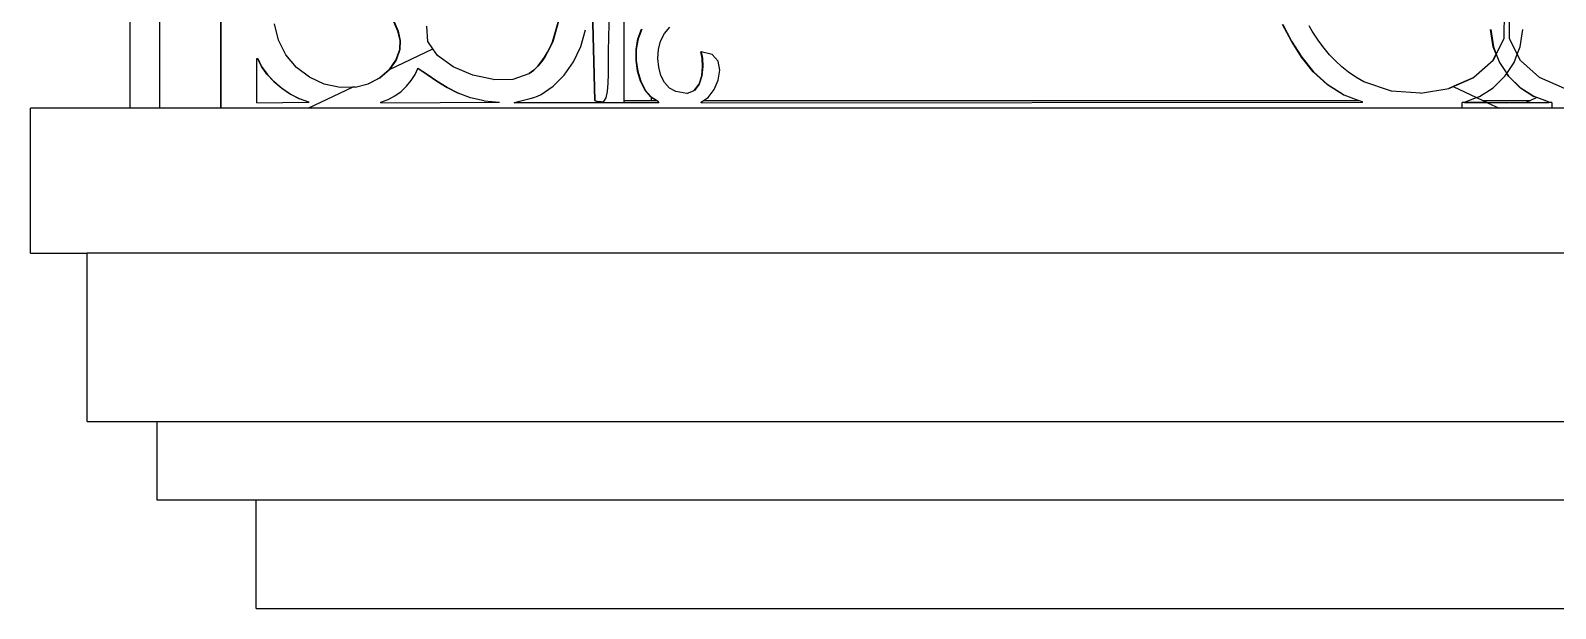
# Model space of a CAD drawing. Header units: inches. Extents: x -343 to 13887, y -13069 to -746.
# Drawn here: x 3357.5 to 3399.55, y -9132.96 to -9117.02 of the extents above; entities that cross this region are included whole.
import ezdxf

# ---------------------------------------------------------------- set-up
doc = ezdxf.new("R2010")
doc.units = ezdxf.units.IN
doc.header["$LTSCALE"] = 17
doc.header["$MEASUREMENT"] = 0
doc.layers.add('OUTLINE', color=1, linetype='Continuous', lineweight=25)

# ---------------------------------------------------------------- blocks, each defined once
blk = doc.blocks.new('fddd')
for p, q in [((-538.731, -3294.125), (-538.731, -3265.13)), ((-537.906, -3294.125), (-537.906, -3265.13)), ((-536.231, -3294.125), (-536.231, -3265.045)), ((-536.226, -3278.755), (-536.226, -3294.125)), ((-525.915, -3293.913), (-526.089, -3287.484)), ((-525.106, -3293.913), (-525.106, -3288.98)), ((-525.539, -3292.544), (-525.477, -3290.135)), ((-526.006, -3290.388), (-525.911, -3293.913)), ((-500.841, -3291.445), (-500.844, -3292.196)), ((-500.691, -3292.196), (-500.695, -3291.445)), ((-534.64, -3292.247), (-534.752, -3291.795)), ((-531.344, -3291.994), (-531.456, -3291.739)), ((-531.451, -3291.739), (-531.339, -3291.994)), ((-530.519, -3292.287), (-530.548, -3291.859)), ((-527.081, -3292.295), (-526.882, -3291.591)), ((-526.877, -3291.591), (-527.076, -3292.295)), ((-523.994, -3292.066), (-523.842, -3291.887)), ((-506.707, -3292.273), (-506.951, -3291.81)), ((-506.946, -3291.81), (-506.703, -3292.273)), ((-506.131, -3291.997), (-506.214, -3291.85)), ((-534.433, -3292.651), (-534.64, -3292.247)), ((-531.339, -3291.994), (-531.344, -3291.994)), ((-531.287, -3292.257), (-531.344, -3291.994)), ((-531.339, -3291.994), (-531.282, -3292.257)), ((-531.296, -3292.502), (-531.287, -3292.257)), ((-531.282, -3292.257), (-531.292, -3292.502)), ((-531.282, -3292.257), (-531.287, -3292.257)), ((-530.383, -3292.483), (-530.519, -3292.287)), ((-527.148, -3292.439), (-527.081, -3292.295)), ((-527.076, -3292.295), (-527.144, -3292.439)), ((-527.076, -3292.295), (-527.081, -3292.295)), ((-526.302, -3292.424), (-526.176, -3291.958)), ((-524.775, -3292.502), (-524.725, -3292.212)), ((-524.72, -3292.212), (-524.771, -3292.502)), ((-524.725, -3292.212), (-524.626, -3291.943)), ((-524.72, -3292.212), (-524.725, -3292.212)), ((-524.621, -3291.943), (-524.72, -3292.212)), ((-524.16, -3292.506), (-524.1, -3292.274)), ((-524.1, -3292.274), (-523.994, -3292.066)), ((-506.703, -3292.273), (-506.707, -3292.273)), ((-506.428, -3292.715), (-506.707, -3292.273)), ((-506.703, -3292.273), (-506.423, -3292.715)), ((-506.042, -3292.139), (-506.131, -3291.997)), ((-505.949, -3292.274), (-506.042, -3292.139)), ((-505.805, -3292.465), (-505.949, -3292.274)), ((-501.142, -3292.43), (-501.213, -3291.954)), ((-501.208, -3291.954), (-501.137, -3292.43)), ((-500.844, -3292.196), (-501.057, -3292.634)), ((-500.478, -3292.634), (-500.691, -3292.196)), ((-500.398, -3292.43), (-500.327, -3291.954)), ((-534.145, -3292.996), (-534.433, -3292.651)), ((-531.577, -3293.054), (-530.383, -3292.483)), ((-531.401, -3292.797), (-531.296, -3292.502)), ((-531.292, -3292.502), (-531.396, -3292.797)), ((-531.292, -3292.502), (-531.296, -3292.502)), ((-530.254, -3292.669), (-530.383, -3292.483)), ((-529.818, -3292.985), (-530.254, -3292.669)), ((-527.39, -3292.844), (-527.301, -3292.715)), ((-527.296, -3292.715), (-527.385, -3292.844)), ((-527.301, -3292.715), (-527.221, -3292.579)), ((-527.296, -3292.715), (-527.301, -3292.715)), ((-527.216, -3292.579), (-527.296, -3292.715)), ((-527.221, -3292.579), (-527.148, -3292.439)), ((-527.216, -3292.579), (-527.221, -3292.579)), ((-527.144, -3292.439), (-527.216, -3292.579)), ((-527.144, -3292.439), (-527.148, -3292.439)), ((-526.502, -3292.845), (-526.302, -3292.424)), ((-525.537, -3292.706), (-525.539, -3292.544)), ((-525.535, -3292.927), (-525.537, -3292.706)), ((-524.778, -3292.805), (-524.775, -3292.502)), ((-524.771, -3292.502), (-524.775, -3292.502)), ((-524.771, -3292.502), (-524.773, -3292.805)), ((-524.177, -3292.751), (-524.16, -3292.506)), ((-522.985, -3292.565), (-522.989, -3292.565)), ((-522.989, -3292.565), (-522.984, -3292.566)), ((-522.955, -3292.742), (-522.989, -3292.565)), ((-522.683, -3292.644), (-522.985, -3292.565)), ((-522.985, -3292.565), (-522.984, -3292.566)), ((-522.984, -3292.566), (-522.95, -3292.742)), ((-522.518, -3292.826), (-522.683, -3292.644)), ((-506.423, -3292.715), (-506.428, -3292.715)), ((-506.102, -3293.119), (-506.428, -3292.715)), ((-506.423, -3292.715), (-506.097, -3293.119)), ((-505.654, -3292.647), (-505.805, -3292.465)), ((-505.493, -3292.819), (-505.654, -3292.647)), ((-501.149, -3292.811), (-501.062, -3292.634)), ((-501.06, -3292.639), (-501.144, -3292.811)), ((-501.142, -3292.43), (-501.137, -3292.43)), ((-501.062, -3292.634), (-501.142, -3292.43)), ((-501.137, -3292.43), (-501.06, -3292.628)), ((-501.062, -3292.634), (-501.06, -3292.628)), ((-501.06, -3292.639), (-501.062, -3292.634)), ((-501.06, -3292.628), (-501.057, -3292.634)), ((-501.057, -3292.634), (-501.06, -3292.639)), ((-501.057, -3292.634), (-500.968, -3292.863)), ((-500.567, -3292.863), (-500.478, -3292.634)), ((-500.478, -3292.634), (-500.398, -3292.43)), ((-500.391, -3292.811), (-500.478, -3292.634)), ((-535.234, -3293.975), (-535.234, -3292.751)), ((-535.234, -3292.751), (-535.214, -3292.751)), ((-535.107, -3292.97), (-535.214, -3292.751)), ((-535.214, -3292.751), (-535.21, -3292.751)), ((-535.21, -3292.751), (-535.103, -3292.97)), ((-535.103, -3292.97), (-535.107, -3292.97)), ((-534.957, -3293.185), (-535.107, -3292.97)), ((-535.103, -3292.97), (-534.952, -3293.185)), ((-533.787, -3293.269), (-534.145, -3292.996)), ((-531.845, -3293.284), (-531.587, -3293.063)), ((-531.583, -3293.063), (-531.84, -3293.284)), ((-531.587, -3293.063), (-531.401, -3292.797)), ((-531.583, -3293.063), (-531.587, -3293.063)), ((-531.577, -3293.054), (-531.583, -3293.063)), ((-531.396, -3292.797), (-531.577, -3293.054)), ((-531.396, -3292.797), (-531.401, -3292.797)), ((-530.871, -3293.194), (-530.797, -3293.023)), ((-530.797, -3293.023), (-530.796, -3293.021)), ((-530.542, -3293.195), (-530.797, -3293.023)), ((-530.796, -3293.021), (-530.537, -3293.195)), ((-529.28, -3293.213), (-529.818, -3292.985)), ((-527.726, -3293.166), (-527.6, -3293.072)), ((-527.595, -3293.072), (-527.721, -3293.166)), ((-527.6, -3293.072), (-527.489, -3292.964)), ((-527.595, -3293.072), (-527.6, -3293.072)), ((-527.484, -3292.964), (-527.595, -3293.072)), ((-527.489, -3292.964), (-527.39, -3292.844)), ((-527.484, -3292.964), (-527.489, -3292.964)), ((-527.385, -3292.844), (-527.484, -3292.964)), ((-527.385, -3292.844), (-527.39, -3292.844)), ((-526.761, -3293.212), (-526.502, -3292.845)), ((-525.536, -3293.18), (-525.535, -3292.927)), ((-524.773, -3292.805), (-524.778, -3292.805)), ((-524.735, -3293.103), (-524.778, -3292.805)), ((-524.773, -3292.805), (-524.73, -3293.103)), ((-524.73, -3293.103), (-524.735, -3293.103)), ((-524.651, -3293.381), (-524.735, -3293.103)), ((-524.73, -3293.103), (-524.646, -3293.381)), ((-524.153, -3292.994), (-524.177, -3292.751)), ((-524.09, -3293.221), (-524.153, -3292.994)), ((-522.965, -3293.226), (-522.943, -3292.975)), ((-522.938, -3292.975), (-522.961, -3293.226)), ((-522.95, -3292.742), (-522.955, -3292.742)), ((-522.943, -3292.975), (-522.955, -3292.742)), ((-522.95, -3292.742), (-522.938, -3292.975)), ((-522.938, -3292.975), (-522.943, -3292.975)), ((-522.467, -3293.073), (-522.518, -3292.826)), ((-522.51, -3293.347), (-522.467, -3293.073)), ((-506.097, -3293.119), (-506.102, -3293.119)), ((-505.719, -3293.471), (-506.102, -3293.119)), ((-506.097, -3293.119), (-505.714, -3293.471)), ((-505.32, -3292.982), (-505.493, -3292.819)), ((-505.133, -3293.132), (-505.32, -3292.982)), ((-504.93, -3293.27), (-505.133, -3293.132)), ((-501.678, -3293.277), (-501.149, -3292.811)), ((-501.144, -3292.811), (-501.673, -3293.277)), ((-501.144, -3292.811), (-501.149, -3292.811)), ((-500.968, -3292.863), (-500.768, -3293.163)), ((-500.768, -3293.163), (-500.567, -3292.863)), ((-499.862, -3293.277), (-500.391, -3292.811)), ((-534.769, -3293.388), (-534.957, -3293.185)), ((-534.952, -3293.185), (-534.957, -3293.185)), ((-534.952, -3293.185), (-534.764, -3293.388)), ((-534.553, -3293.574), (-534.769, -3293.388)), ((-534.764, -3293.388), (-534.769, -3293.388)), ((-534.764, -3293.388), (-534.548, -3293.574)), ((-533.815, -3294.125), (-532.596, -3293.542)), ((-533.375, -3293.456), (-533.787, -3293.269)), ((-532.936, -3293.548), (-533.375, -3293.456)), ((-532.596, -3293.542), (-532.936, -3293.548)), ((-532.532, -3293.54), (-532.596, -3293.542)), ((-532.527, -3293.54), (-532.532, -3293.54)), ((-532.527, -3293.54), (-532.163, -3293.448)), ((-532.163, -3293.448), (-531.845, -3293.284)), ((-532.158, -3293.448), (-532.163, -3293.448)), ((-531.84, -3293.284), (-532.158, -3293.448)), ((-531.84, -3293.284), (-531.845, -3293.284)), ((-531.258, -3293.661), (-531.106, -3293.519)), ((-531.106, -3293.519), (-530.976, -3293.361)), ((-530.976, -3293.361), (-530.871, -3293.194)), ((-530.275, -3293.376), (-530.542, -3293.195)), ((-530.542, -3293.195), (-530.537, -3293.195)), ((-530.537, -3293.195), (-530.27, -3293.376)), ((-530.27, -3293.376), (-530.275, -3293.376)), ((-529.991, -3293.551), (-530.275, -3293.376)), ((-530.27, -3293.376), (-529.987, -3293.551)), ((-529.685, -3293.709), (-529.991, -3293.551)), ((-529.987, -3293.551), (-529.991, -3293.551)), ((-529.987, -3293.551), (-529.68, -3293.709)), ((-528.706, -3293.334), (-529.28, -3293.213)), ((-528.706, -3293.334), (-528.168, -3293.325)), ((-528.164, -3293.325), (-528.168, -3293.325)), ((-528.164, -3293.325), (-527.726, -3293.166)), ((-527.721, -3293.166), (-527.726, -3293.166)), ((-527.398, -3293.747), (-527.065, -3293.516)), ((-527.065, -3293.516), (-526.761, -3293.212)), ((-525.565, -3293.664), (-525.544, -3293.435)), ((-525.544, -3293.435), (-525.536, -3293.18)), ((-524.528, -3293.623), (-524.651, -3293.381)), ((-524.646, -3293.381), (-524.651, -3293.381)), ((-524.646, -3293.381), (-524.523, -3293.623)), ((-523.989, -3293.418), (-524.09, -3293.221)), ((-523.852, -3293.571), (-523.989, -3293.418)), ((-523.679, -3293.664), (-523.852, -3293.571)), ((-523.172, -3293.633), (-523.037, -3293.458)), ((-523.033, -3293.458), (-523.167, -3293.633)), ((-523.037, -3293.458), (-522.965, -3293.226)), ((-523.033, -3293.458), (-523.037, -3293.458)), ((-522.961, -3293.226), (-523.033, -3293.458)), ((-522.961, -3293.226), (-522.965, -3293.226)), ((-522.624, -3293.61), (-522.51, -3293.347)), ((-505.714, -3293.471), (-505.719, -3293.471)), ((-505.268, -3293.754), (-505.719, -3293.471)), ((-505.714, -3293.471), (-505.263, -3293.754)), ((-504.709, -3293.394), (-504.93, -3293.27)), ((-503.948, -3293.652), (-504.709, -3293.394)), ((-502.367, -3293.581), (-501.678, -3293.277)), ((-502.242, -3293.528), (-502.362, -3293.581)), ((-501.673, -3293.277), (-502.242, -3293.528)), ((-502.242, -3293.528), (-501.601, -3293.83)), ((-501.673, -3293.277), (-501.678, -3293.277)), ((-501.517, -3293.798), (-501.142, -3293.557)), ((-501.142, -3293.557), (-500.82, -3293.242)), ((-500.82, -3293.242), (-500.77, -3293.167)), ((-500.77, -3293.167), (-500.768, -3293.163)), ((-500.72, -3293.242), (-500.77, -3293.167)), ((-500.768, -3293.163), (-500.715, -3293.242)), ((-500.72, -3293.242), (-500.715, -3293.242)), ((-500.398, -3293.557), (-500.72, -3293.242)), ((-500.715, -3293.242), (-500.393, -3293.557)), ((-500.398, -3293.557), (-500.393, -3293.557)), ((-500.023, -3293.798), (-500.398, -3293.557)), ((-500.393, -3293.557), (-500.018, -3293.798)), ((-499.173, -3293.581), (-499.862, -3293.277)), ((-535.234, -3293.975), (-533.801, -3293.954)), ((-534.314, -3293.735), (-534.553, -3293.574)), ((-534.548, -3293.574), (-534.553, -3293.574)), ((-534.548, -3293.574), (-534.309, -3293.735)), ((-534.309, -3293.735), (-534.314, -3293.735)), ((-534.061, -3293.864), (-534.314, -3293.735)), ((-534.309, -3293.735), (-534.056, -3293.864)), ((-534.056, -3293.864), (-534.061, -3293.864)), ((-533.801, -3293.954), (-534.056, -3293.864)), ((-533.796, -3293.954), (-533.801, -3293.954)), ((-531.812, -3293.954), (-531.615, -3293.884)), ((-531.812, -3293.975), (-531.812, -3293.954)), ((-531.812, -3293.975), (-528.544, -3293.954)), ((-531.615, -3293.884), (-531.429, -3293.784)), ((-531.429, -3293.784), (-531.258, -3293.661)), ((-529.68, -3293.709), (-529.685, -3293.709)), ((-529.346, -3293.836), (-529.68, -3293.709)), ((-529.341, -3293.836), (-529.346, -3293.836)), ((-528.968, -3293.922), (-529.341, -3293.836)), ((-528.964, -3293.922), (-528.968, -3293.922)), ((-528.964, -3293.922), (-528.544, -3293.954)), ((-528.539, -3293.954), (-528.544, -3293.954)), ((-528.142, -3293.975), (-528.027, -3293.939)), ((-525.106, -3293.975), (-528.142, -3293.975)), ((-528.027, -3293.939), (-527.914, -3293.91)), ((-527.914, -3293.91), (-527.804, -3293.884)), ((-527.804, -3293.884), (-527.698, -3293.858)), ((-527.698, -3293.858), (-527.595, -3293.829)), ((-527.595, -3293.829), (-527.495, -3293.793)), ((-527.495, -3293.793), (-527.398, -3293.747)), ((-525.911, -3293.913), (-525.915, -3293.913)), ((-525.884, -3293.925), (-525.915, -3293.913)), ((-525.911, -3293.913), (-525.879, -3293.925)), ((-525.879, -3293.925), (-525.884, -3293.925)), ((-525.851, -3293.936), (-525.879, -3293.925)), ((-525.846, -3293.936), (-525.851, -3293.936)), ((-525.817, -3293.945), (-525.846, -3293.936)), ((-525.813, -3293.945), (-525.817, -3293.945)), ((-525.782, -3293.95), (-525.813, -3293.945)), ((-525.778, -3293.95), (-525.782, -3293.95)), ((-525.746, -3293.95), (-525.778, -3293.95)), ((-525.741, -3293.95), (-525.746, -3293.95)), ((-525.741, -3293.95), (-525.703, -3293.945)), ((-525.703, -3293.945), (-525.663, -3293.933)), ((-525.663, -3293.933), (-525.603, -3293.84)), ((-525.603, -3293.84), (-525.565, -3293.664)), ((-525.106, -3293.913), (-524.359, -3293.913)), ((-525.106, -3293.975), (-525.106, -3293.913)), ((-524.155, -3293.975), (-525.106, -3293.975)), ((-524.523, -3293.623), (-524.528, -3293.623)), ((-524.37, -3293.812), (-524.528, -3293.623)), ((-524.523, -3293.623), (-524.365, -3293.812)), ((-524.365, -3293.812), (-524.37, -3293.812)), ((-524.359, -3293.819), (-524.37, -3293.812)), ((-524.365, -3293.812), (-524.359, -3293.816)), ((-524.359, -3293.816), (-524.359, -3293.819)), ((-524.359, -3293.816), (-524.207, -3293.913)), ((-524.359, -3293.819), (-524.359, -3293.913)), ((-524.212, -3293.913), (-524.359, -3293.819)), ((-524.359, -3293.913), (-524.212, -3293.913)), ((-524.18, -3293.933), (-524.212, -3293.913)), ((-524.212, -3293.913), (-524.207, -3293.913)), ((-524.207, -3293.913), (-524.175, -3293.933)), ((-524.155, -3293.975), (-524.18, -3293.933)), ((-524.175, -3293.933), (-524.18, -3293.933)), ((-524.175, -3293.933), (-524.15, -3293.975)), ((-524.15, -3293.975), (-524.155, -3293.975)), ((-523.378, -3293.714), (-523.679, -3293.664)), ((-523.378, -3293.714), (-523.172, -3293.633)), ((-523.167, -3293.633), (-523.172, -3293.633)), ((-522.985, -3293.954), (-522.922, -3293.913)), ((-522.985, -3293.975), (-522.985, -3293.954)), ((-522.985, -3293.975), (-504.739, -3293.954)), ((-522.922, -3293.913), (-522.79, -3293.825)), ((-522.922, -3293.913), (-504.848, -3293.913)), ((-522.79, -3293.825), (-522.624, -3293.61)), ((-505.263, -3293.754), (-505.268, -3293.754)), ((-505.263, -3293.754), (-504.848, -3293.913)), ((-504.848, -3293.913), (-504.843, -3293.913)), ((-504.739, -3293.954), (-504.843, -3293.913)), ((-504.734, -3293.954), (-504.739, -3293.954)), ((-503.143, -3293.71), (-503.948, -3293.652)), ((-503.143, -3293.71), (-502.367, -3293.581)), ((-502.362, -3293.581), (-502.367, -3293.581)), ((-501.996, -3294.125), (-501.996, -3293.964)), ((-501.932, -3293.965), (-501.996, -3293.964)), ((-501.932, -3293.954), (-501.601, -3293.83)), ((-501.932, -3293.965), (-501.932, -3293.954)), ((-501.932, -3293.975), (-501.932, -3293.965)), ((-501.309, -3293.967), (-501.932, -3293.965)), ((-501.299, -3293.972), (-501.932, -3293.975)), ((-501.601, -3293.83), (-501.517, -3293.798)), ((-501.601, -3293.83), (-501.425, -3293.913)), ((-501.425, -3293.913), (-500.115, -3293.913)), ((-501.425, -3293.913), (-501.309, -3293.967)), ((-501.309, -3293.967), (-501.299, -3293.972)), ((-500.77, -3293.97), (-501.309, -3293.967)), ((-500.77, -3293.97), (-501.299, -3293.972)), ((-501.299, -3293.972), (-500.973, -3294.125)), ((-500.77, -3293.97), (-500.768, -3293.97)), ((-500.768, -3293.97), (-500.231, -3293.967)), ((-499.603, -3293.975), (-500.768, -3293.97)), ((-500.115, -3293.913), (-500.231, -3293.967)), ((-500.231, -3293.967), (-499.608, -3293.965)), ((-499.939, -3293.83), (-500.115, -3293.913)), ((-500.023, -3293.798), (-500.018, -3293.798)), ((-499.939, -3293.83), (-500.018, -3293.798)), ((-499.936, -3293.829), (-499.939, -3293.83)), ((-499.718, -3293.913), (-499.936, -3293.829)), ((-499.718, -3293.913), (-499.713, -3293.913)), ((-499.608, -3293.954), (-499.713, -3293.913)), ((-499.608, -3293.954), (-499.603, -3293.954)), ((-499.608, -3293.965), (-499.608, -3293.954)), ((-499.608, -3293.965), (-499.603, -3293.965)), ((-499.603, -3293.954), (-499.603, -3293.965)), ((-499.529, -3293.964), (-499.603, -3293.965)), ((-499.603, -3293.965), (-499.603, -3293.975)), ((-499.529, -3293.964), (-499.529, -3294.125)), ((-541.476, -3298.125), (-541.476, -3294.125)), ((-540.651, -3294.125), (-541.476, -3294.125)), ((-536.231, -3294.125), (-540.651, -3294.125)), ((-538.972, -3294.125), (-538.976, -3294.125)), ((-533.815, -3294.125), (-536.226, -3294.125)), ((-501.996, -3294.125), (-533.815, -3294.125)), ((-500.973, -3294.125), (-501.996, -3294.125)), ((-499.529, -3294.125), (-500.973, -3294.125)), ((-465.309, -3294.125), (-499.529, -3294.125)), ((-541.476, -3298.125), (-539.917, -3298.125)), ((-539.917, -3299.125), (-539.917, -3298.125)), ((-399.033, -3298.125), (-539.917, -3298.125)), ((-539.917, -3302.76), (-539.917, -3299.125)), ((-539.917, -3302.76), (-537.997, -3302.76)), ((-538.089, -3302.76), (-443.96, -3302.76)), ((-537.997, -3302.76), (-537.997, -3304.923)), ((-537.997, -3304.923), (-443.96, -3304.923)), ((-535.252, -3304.923), (-531.75, -3304.923)), ((-535.252, -3307.923), (-535.252, -3304.923)), ((-535.252, -3307.923), (-405.5, -3307.923))]:
    blk.add_line(p, q)

msp = doc.modelspace()

# ---------------------------------------------------------------- block references
at = {"layer": 'OUTLINE'}
msp.add_blockref('fddd', (3898.978, -5825.038), dxfattribs=at)

doc.saveas('drawing.dxf')
